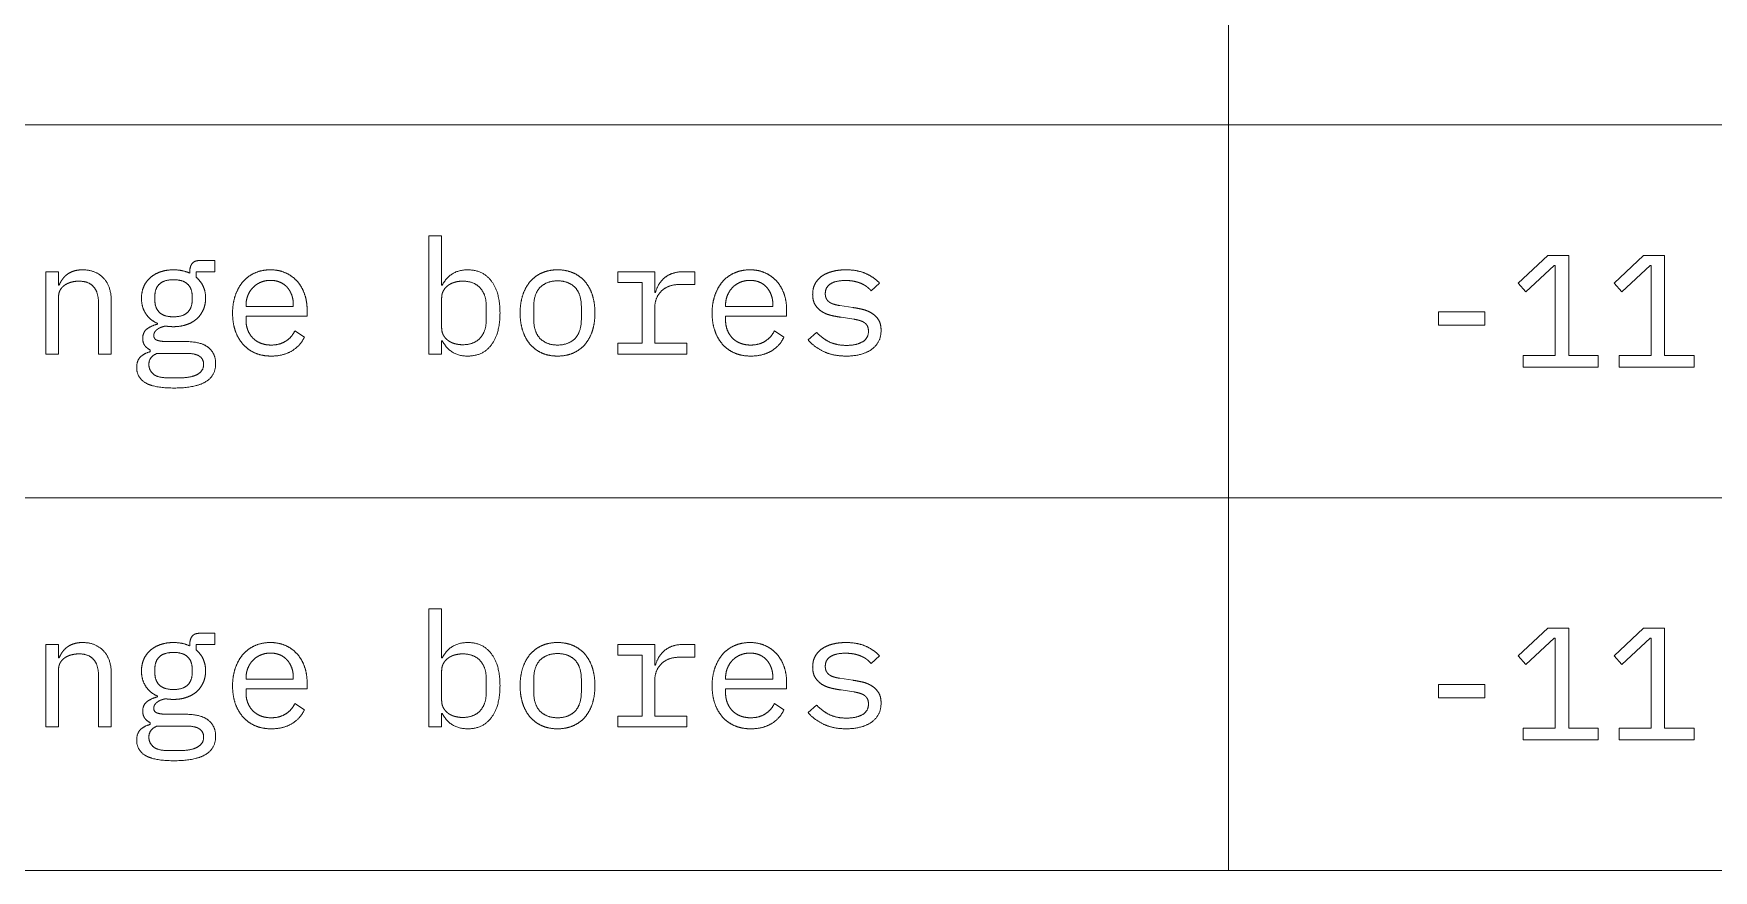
# Model space of a CAD drawing. Header units: millimetres. Extents: x 25 to 584, y 11 to 410.
# Drawn here: x 482.22 to 513.75, y 340 to 355.72 of the extents above; entities that cross this region are included whole.
import ezdxf

# ---------------------------------------------------------------- set-up
doc = ezdxf.new("R2010")
doc.units = ezdxf.units.MM
doc.layers.add('dims', color=7, linetype='Continuous', lineweight=5)

msp = doc.modelspace()

# ---------------------------------------------------------------- linework, layer by layer
at = {"layer": 'dims'}
for p, q in [((504.65, 340), (504.65, 410)), ((447.088, 354), (584, 354)), ((489.64, 351.916), (489.64, 349.696)), ((489.88, 351.916), (489.64, 351.916)), ((489.88, 350.992), (489.88, 351.916)), ((510.639, 351.547), (510.084, 351.028)), ((511.032, 351.547), (510.639, 351.547)), ((511.032, 349.672), (511.032, 351.547)), ((512.439, 351.547), (511.884, 351.028)), ((512.832, 351.547), (512.439, 351.547)), ((512.832, 349.672), (512.832, 351.547)), ((482.45, 351.244), (482.45, 349.696)), ((482.69, 351.244), (482.45, 351.244)), ((482.69, 350.992), (482.69, 351.244)), ((485.152, 351.244), (485.152, 351.217)), ((485.275, 351.244), (485.623, 351.244)), ((485.275, 351.139), (485.275, 351.244)), ((485.623, 351.454), (485.338, 351.454)), ((485.623, 351.244), (485.623, 351.454)), ((493.186, 351.244), (493.186, 351.04)), ((493.88, 351.244), (493.186, 351.244)), ((493.88, 350.854), (493.88, 351.244)), ((494.632, 351.244), (494.416, 351.244)), ((494.632, 351.004), (494.632, 351.244)), ((510.23, 350.869), (510.759, 351.361)), ((510.759, 351.361), (510.78, 351.361)), ((510.78, 351.361), (510.78, 349.672)), ((512.03, 350.869), (512.559, 351.361)), ((512.559, 351.361), (512.58, 351.361)), ((512.58, 351.361), (512.58, 349.672)), ((482.701, 350.992), (482.69, 350.992)), ((489.892, 350.992), (489.88, 350.992)), ((493.186, 351.04), (493.64, 351.04)), ((493.64, 351.04), (493.64, 349.9)), ((494.341, 351.004), (494.632, 351.004)), ((497.941, 350.884), (498.097, 351.031)), ((510.084, 351.028), (510.23, 350.869)), ((511.884, 351.028), (512.03, 350.869)), ((482.69, 349.696), (482.69, 350.77)), ((483.44, 350.647), (483.44, 349.696)), ((483.68, 349.696), (483.68, 350.689)), ((484.498, 350.704), (484.498, 350.791)), ((485.197, 350.791), (485.197, 350.704)), ((486.208, 350.59), (486.208, 350.611)), ((487.096, 350.59), (486.208, 350.59)), ((487.096, 350.623), (487.096, 350.59)), ((489.88, 350.191), (489.88, 350.749)), ((490.717, 350.602), (490.717, 350.338)), ((491.608, 350.359), (491.608, 350.581)), ((492.502, 350.581), (492.502, 350.359)), ((493.895, 350.854), (493.88, 350.854)), ((495.208, 350.59), (495.208, 350.611)), ((496.096, 350.59), (495.208, 350.59)), ((496.096, 350.623), (496.096, 350.59)), ((497.596, 350.572), (497.353, 350.608)), ((484.55, 350.272), (484.55, 350.26)), ((486.208, 350.41), (487.355, 350.41)), ((486.208, 350.338), (486.208, 350.41)), ((487.355, 350.41), (487.355, 350.524)), ((493.88, 349.9), (493.88, 350.569)), ((495.208, 350.41), (496.355, 350.41)), ((495.208, 350.338), (495.208, 350.41)), ((496.355, 350.41), (496.355, 350.524)), ((497.375, 350.389), (497.617, 350.353)), ((508.59, 350.491), (508.59, 350.239)), ((509.46, 350.491), (508.59, 350.491)), ((509.46, 350.239), (509.46, 350.491)), ((487.303, 350.017), (487.126, 350.137)), ((489.88, 349.948), (489.892, 349.948)), ((489.88, 349.696), (489.88, 349.948)), ((496.303, 350.017), (496.126, 350.137)), ((496.918, 350.104), (496.756, 349.963)), ((508.59, 350.239), (509.46, 350.239)), ((482.45, 349.696), (482.69, 349.696)), ((483.44, 349.696), (483.68, 349.696)), ((484.408, 349.777), (484.408, 349.741)), ((484.54, 349.711), (485.077, 349.711)), ((485.068, 349.933), (484.726, 349.933)), ((489.64, 349.696), (489.88, 349.696)), ((493.186, 349.9), (493.186, 349.696)), ((493.64, 349.9), (493.186, 349.9)), ((493.186, 349.696), (494.48, 349.696)), ((494.48, 349.9), (493.88, 349.9)), ((494.48, 349.696), (494.48, 349.9)), ((510.18, 349.672), (510.18, 349.453)), ((510.78, 349.672), (510.18, 349.672)), ((511.584, 349.672), (511.032, 349.672)), ((511.584, 349.453), (511.584, 349.672)), ((511.98, 349.672), (511.98, 349.453)), ((512.58, 349.672), (511.98, 349.672)), ((513.384, 349.672), (512.832, 349.672)), ((513.384, 349.453), (513.384, 349.672)), ((510.18, 349.453), (511.584, 349.453)), ((511.98, 349.453), (513.384, 349.453)), ((484.97, 349.252), (484.735, 349.252)), ((447.088, 347), (584, 347)), ((489.64, 344.916), (489.64, 342.696)), ((489.88, 344.916), (489.64, 344.916)), ((489.88, 343.992), (489.88, 344.916)), ((485.623, 344.454), (485.338, 344.454)), ((485.623, 344.244), (485.623, 344.454)), ((510.639, 344.547), (510.084, 344.028)), ((510.23, 343.869), (510.759, 344.361)), ((511.032, 344.547), (510.639, 344.547)), ((510.759, 344.361), (510.78, 344.361)), ((510.78, 344.361), (510.78, 342.672)), ((511.032, 342.672), (511.032, 344.547)), ((512.439, 344.547), (511.884, 344.028)), ((512.03, 343.869), (512.559, 344.361)), ((512.832, 344.547), (512.439, 344.547)), ((512.559, 344.361), (512.58, 344.361)), ((512.58, 344.361), (512.58, 342.672)), ((512.832, 342.672), (512.832, 344.547)), ((482.45, 344.244), (482.45, 342.696)), ((482.69, 344.244), (482.45, 344.244)), ((482.69, 343.992), (482.69, 344.244)), ((482.701, 343.992), (482.69, 343.992)), ((485.152, 344.244), (485.152, 344.217)), ((485.275, 344.244), (485.623, 344.244)), ((485.275, 344.139), (485.275, 344.244)), ((489.892, 343.992), (489.88, 343.992)), ((493.186, 344.244), (493.186, 344.04)), ((493.88, 344.244), (493.186, 344.244)), ((493.186, 344.04), (493.64, 344.04)), ((493.64, 344.04), (493.64, 342.9)), ((493.88, 343.854), (493.88, 344.244)), ((494.341, 344.004), (494.632, 344.004)), ((494.632, 344.244), (494.416, 344.244)), ((494.632, 344.004), (494.632, 344.244)), ((497.941, 343.884), (498.097, 344.031)), ((510.084, 344.028), (510.23, 343.869)), ((511.884, 344.028), (512.03, 343.869)), ((482.69, 342.696), (482.69, 343.77)), ((483.44, 343.647), (483.44, 342.696)), ((483.68, 342.696), (483.68, 343.689)), ((484.498, 343.704), (484.498, 343.791)), ((485.197, 343.791), (485.197, 343.704)), ((489.88, 343.191), (489.88, 343.749)), ((493.895, 343.854), (493.88, 343.854)), ((486.208, 343.59), (486.208, 343.611)), ((487.096, 343.59), (486.208, 343.59)), ((486.208, 343.41), (487.355, 343.41)), ((486.208, 343.338), (486.208, 343.41)), ((487.096, 343.623), (487.096, 343.59)), ((487.355, 343.41), (487.355, 343.524)), ((490.717, 343.602), (490.717, 343.338)), ((491.608, 343.359), (491.608, 343.581)), ((492.502, 343.581), (492.502, 343.359)), ((493.88, 342.9), (493.88, 343.569)), ((495.208, 343.59), (495.208, 343.611)), ((496.096, 343.59), (495.208, 343.59)), ((495.208, 343.41), (496.355, 343.41)), ((495.208, 343.338), (495.208, 343.41)), ((496.096, 343.623), (496.096, 343.59)), ((496.355, 343.41), (496.355, 343.524)), ((497.596, 343.572), (497.353, 343.608)), ((497.375, 343.389), (497.617, 343.353)), ((508.59, 343.491), (508.59, 343.239)), ((509.46, 343.491), (508.59, 343.491)), ((509.46, 343.239), (509.46, 343.491)), ((484.55, 343.272), (484.55, 343.26)), ((487.303, 343.017), (487.126, 343.137)), ((496.303, 343.017), (496.126, 343.137)), ((496.918, 343.104), (496.756, 342.963)), ((508.59, 343.239), (509.46, 343.239)), ((482.45, 342.696), (482.69, 342.696)), ((483.44, 342.696), (483.68, 342.696)), ((484.408, 342.777), (484.408, 342.741)), ((484.54, 342.711), (485.077, 342.711)), ((485.068, 342.933), (484.726, 342.933)), ((489.64, 342.696), (489.88, 342.696)), ((489.88, 342.948), (489.892, 342.948)), ((489.88, 342.696), (489.88, 342.948)), ((493.186, 342.9), (493.186, 342.696)), ((493.64, 342.9), (493.186, 342.9)), ((493.186, 342.696), (494.48, 342.696)), ((494.48, 342.9), (493.88, 342.9)), ((494.48, 342.696), (494.48, 342.9)), ((510.18, 342.672), (510.18, 342.453)), ((510.78, 342.672), (510.18, 342.672)), ((510.18, 342.453), (511.584, 342.453)), ((511.584, 342.672), (511.032, 342.672)), ((511.584, 342.453), (511.584, 342.672)), ((511.98, 342.672), (511.98, 342.453)), ((512.58, 342.672), (511.98, 342.672)), ((511.98, 342.453), (513.384, 342.453)), ((513.384, 342.672), (512.832, 342.672)), ((513.384, 342.453), (513.384, 342.672)), ((484.97, 342.252), (484.735, 342.252)), ((447.088, 340), (584, 340))]:
    msp.add_line(p, q, dxfattribs=at)
for points in [[(482.85, 351.193), (482.902, 351.232), (482.974, 351.256)], [(482.974, 351.256), (483.046, 351.28), (483.142, 351.28)], [(483.142, 351.28), (483.385, 351.28), (483.532, 351.125)], [(484.41, 351.131), (484.49, 351.202), (484.6, 351.241)], [(484.6, 351.241), (484.711, 351.28), (484.846, 351.28)], [(484.846, 351.28), (485.02, 351.28), (485.152, 351.217)], [(485.152, 351.244), (485.152, 351.334), (485.194, 351.394)], [(485.194, 351.394), (485.236, 351.454), (485.338, 351.454)], [(486.154, 351.059), (486.247, 351.166), (486.378, 351.223)], [(486.378, 351.223), (486.508, 351.28), (486.667, 351.28)], [(486.667, 351.28), (486.823, 351.28), (486.951, 351.223)], [(486.951, 351.223), (487.078, 351.166), (487.168, 351.065)], [(489.892, 350.992), (490.042, 351.28), (490.37, 351.28)], [(490.37, 351.28), (490.655, 351.28), (490.815, 351.067)], [(491.541, 351.059), (491.632, 351.166), (491.763, 351.223)], [(491.763, 351.223), (491.893, 351.28), (492.055, 351.28)], [(492.055, 351.28), (492.217, 351.28), (492.348, 351.223)], [(492.348, 351.223), (492.478, 351.166), (492.57, 351.059)], [(494.076, 351.14), (494.21, 351.244), (494.416, 351.244)], [(495.154, 351.059), (495.247, 351.166), (495.378, 351.223)], [(495.378, 351.223), (495.508, 351.28), (495.667, 351.28)], [(495.667, 351.28), (495.823, 351.28), (495.951, 351.223)], [(495.951, 351.223), (496.078, 351.166), (496.168, 351.065)], [(497.02, 351.164), (497.105, 351.223), (497.219, 351.251)], [(497.219, 351.251), (497.332, 351.28), (497.467, 351.28)], [(497.467, 351.28), (497.677, 351.28), (497.832, 351.214)], [(497.832, 351.214), (497.986, 351.148), (498.097, 351.031)], [(482.722, 350.902), (482.69, 350.845), (482.69, 350.77)], [(482.701, 350.992), (482.725, 351.049), (482.761, 351.101)], [(482.809, 350.995), (482.755, 350.959), (482.722, 350.902)], [(482.761, 351.101), (482.797, 351.154), (482.85, 351.193)], [(482.932, 351.049), (482.863, 351.031), (482.809, 350.995)], [(483.073, 351.067), (483.001, 351.067), (482.932, 351.049)], [(483.346, 350.963), (483.253, 351.067), (483.073, 351.067)], [(483.44, 350.647), (483.44, 350.86), (483.346, 350.963)], [(483.532, 351.125), (483.68, 350.971), (483.68, 350.689)], [(484.246, 350.746), (484.246, 350.863), (484.288, 350.962)], [(484.288, 350.962), (484.33, 351.061), (484.41, 351.131)], [(484.582, 351.011), (484.498, 350.929), (484.498, 350.791)], [(484.846, 351.094), (484.666, 351.094), (484.582, 351.011)], [(485.112, 351.011), (485.026, 351.094), (484.846, 351.094)], [(485.197, 350.791), (485.197, 350.929), (485.112, 351.011)], [(485.275, 351.139), (485.36, 351.067), (485.405, 350.968)], [(485.405, 350.968), (485.45, 350.869), (485.45, 350.746)], [(486.009, 350.803), (486.061, 350.953), (486.154, 351.059)], [(486.339, 350.947), (486.277, 350.884), (486.243, 350.798)], [(486.484, 351.046), (486.4, 351.01), (486.339, 350.947)], [(486.667, 351.082), (486.568, 351.082), (486.484, 351.046)], [(486.843, 351.049), (486.763, 351.082), (486.667, 351.082)], [(486.978, 350.954), (486.922, 351.016), (486.843, 351.049)], [(487.065, 350.809), (487.033, 350.893), (486.978, 350.954)], [(487.168, 351.065), (487.258, 350.965), (487.306, 350.827)], [(489.997, 350.984), (489.943, 350.944), (489.912, 350.885)], [(490.123, 351.046), (490.051, 351.025), (489.997, 350.984)], [(490.276, 351.067), (490.195, 351.067), (490.123, 351.046)], [(490.602, 350.939), (490.486, 351.067), (490.276, 351.067)], [(490.717, 350.602), (490.717, 350.812), (490.602, 350.939)], [(490.815, 351.067), (490.975, 350.854), (490.975, 350.47)], [(491.401, 350.803), (491.45, 350.953), (491.541, 351.059)], [(491.731, 350.953), (491.608, 350.833), (491.608, 350.581)], [(492.055, 351.073), (491.855, 351.073), (491.731, 350.953)], [(492.379, 350.953), (492.256, 351.073), (492.055, 351.073)], [(492.502, 350.581), (492.502, 350.833), (492.379, 350.953)], [(492.57, 351.059), (492.661, 350.953), (492.709, 350.803)], [(493.895, 350.854), (493.942, 351.037), (494.076, 351.14)], [(494.341, 351.004), (494.135, 351.004), (494.007, 350.884)], [(495.009, 350.803), (495.061, 350.953), (495.154, 351.059)], [(495.339, 350.947), (495.277, 350.884), (495.243, 350.798)], [(495.484, 351.046), (495.4, 351.01), (495.339, 350.947)], [(495.667, 351.082), (495.568, 351.082), (495.484, 351.046)], [(495.843, 351.049), (495.763, 351.082), (495.667, 351.082)], [(495.978, 350.954), (495.922, 351.016), (495.843, 351.049)], [(496.065, 350.809), (496.033, 350.893), (495.978, 350.954)], [(496.168, 351.065), (496.258, 350.965), (496.306, 350.827)], [(496.843, 350.818), (496.843, 350.935), (496.89, 351.02)], [(496.89, 351.02), (496.936, 351.106), (497.02, 351.164)], [(497.178, 351.016), (497.08, 350.953), (497.08, 350.833)], [(497.458, 351.079), (497.275, 351.079), (497.178, 351.016)], [(497.638, 351.061), (497.56, 351.079), (497.458, 351.079)], [(497.775, 351.014), (497.716, 351.043), (497.638, 351.061)], [(497.874, 350.951), (497.833, 350.986), (497.775, 351.014)], [(497.941, 350.884), (497.915, 350.917), (497.874, 350.951)], [(484.326, 350.458), (484.246, 350.581), (484.246, 350.746)], [(484.498, 350.704), (484.498, 350.566), (484.582, 350.482)], [(485.112, 350.482), (485.197, 350.566), (485.197, 350.704)], [(485.45, 350.746), (485.45, 350.629), (485.406, 350.53)], [(485.956, 350.467), (485.956, 350.653), (486.009, 350.803)], [(486.243, 350.798), (486.208, 350.713), (486.208, 350.611)], [(487.096, 350.623), (487.096, 350.725), (487.065, 350.809)], [(487.306, 350.827), (487.355, 350.689), (487.355, 350.524)], [(489.912, 350.885), (489.88, 350.827), (489.88, 350.749)], [(491.353, 350.47), (491.353, 350.653), (491.401, 350.803)], [(492.709, 350.803), (492.757, 350.653), (492.757, 350.47)], [(494.007, 350.884), (493.88, 350.764), (493.88, 350.569)], [(494.956, 350.467), (494.956, 350.653), (495.009, 350.803)], [(495.243, 350.798), (495.208, 350.713), (495.208, 350.611)], [(496.096, 350.623), (496.096, 350.725), (496.065, 350.809)], [(496.306, 350.827), (496.355, 350.689), (496.355, 350.524)], [(496.896, 350.614), (496.843, 350.692), (496.843, 350.818)], [(497.026, 350.489), (496.948, 350.536), (496.896, 350.614)], [(497.08, 350.833), (497.08, 350.773), (497.103, 350.732)], [(497.103, 350.732), (497.125, 350.692), (497.164, 350.668)], [(497.164, 350.668), (497.203, 350.644), (497.253, 350.63)], [(497.253, 350.63), (497.302, 350.617), (497.353, 350.608)], [(484.55, 350.272), (484.405, 350.335), (484.326, 350.458)], [(484.35, 350.17), (484.43, 350.23), (484.55, 350.26)], [(484.582, 350.482), (484.666, 350.398), (484.846, 350.398)], [(484.846, 350.398), (485.026, 350.398), (485.112, 350.482)], [(485.284, 350.36), (485.206, 350.29), (485.094, 350.251)], [(485.406, 350.53), (485.362, 350.431), (485.284, 350.36)], [(486.007, 350.135), (485.956, 350.284), (485.956, 350.467)], [(486.208, 350.338), (486.208, 350.236), (486.241, 350.149)], [(490.602, 350), (490.717, 350.128), (490.717, 350.338)], [(490.975, 350.47), (490.975, 350.086), (490.815, 349.873)], [(491.401, 350.135), (491.353, 350.284), (491.353, 350.47)], [(491.608, 350.359), (491.608, 350.107), (491.731, 349.987)], [(492.379, 349.987), (492.502, 350.107), (492.502, 350.359)], [(492.757, 350.47), (492.757, 350.284), (492.709, 350.135)], [(495.007, 350.135), (494.956, 350.284), (494.956, 350.467)], [(495.208, 350.338), (495.208, 350.236), (495.241, 350.149)], [(497.199, 350.422), (497.105, 350.443), (497.026, 350.489)], [(497.375, 350.389), (497.293, 350.401), (497.199, 350.422)], [(497.596, 350.572), (497.68, 350.56), (497.773, 350.539)], [(497.719, 350.33), (497.671, 350.344), (497.617, 350.353)], [(497.806, 350.293), (497.767, 350.317), (497.719, 350.33)], [(497.773, 350.539), (497.866, 350.518), (497.944, 350.471)], [(497.868, 350.228), (497.845, 350.269), (497.806, 350.293)], [(497.944, 350.471), (498.022, 350.425), (498.075, 350.347)], [(498.075, 350.347), (498.127, 350.269), (498.127, 350.143)], [(484.27, 349.99), (484.27, 350.11), (484.35, 350.17)], [(484.306, 349.861), (484.27, 349.912), (484.27, 349.99)], [(484.498, 350.116), (484.477, 350.086), (484.477, 350.047)], [(484.477, 350.047), (484.477, 349.978), (484.546, 349.955)], [(484.552, 350.168), (484.52, 350.146), (484.498, 350.116)], [(484.546, 349.955), (484.615, 349.933), (484.726, 349.933)], [(484.624, 350.204), (484.585, 350.191), (484.552, 350.168)], [(484.7, 350.224), (484.663, 350.218), (484.624, 350.204)], [(484.771, 350.215), (484.735, 350.218), (484.7, 350.224)], [(484.846, 350.212), (484.807, 350.212), (484.771, 350.215)], [(485.094, 350.251), (484.981, 350.212), (484.846, 350.212)], [(486.153, 349.88), (486.058, 349.987), (486.007, 350.135)], [(486.241, 350.149), (486.275, 350.062), (486.336, 349.999)], [(486.336, 349.999), (486.397, 349.936), (486.486, 349.901)], [(486.952, 349.939), (487.066, 350.011), (487.126, 350.137)], [(487.303, 350.017), (487.235, 349.861), (487.074, 349.76)], [(489.88, 350.191), (489.88, 350.113), (489.912, 350.054)], [(490.37, 349.66), (490.042, 349.66), (489.892, 349.948)], [(489.912, 350.054), (489.943, 349.996), (489.997, 349.955)], [(489.997, 349.955), (490.051, 349.915), (490.123, 349.894)], [(490.276, 349.873), (490.486, 349.873), (490.602, 350)], [(491.541, 349.88), (491.45, 349.987), (491.401, 350.135)], [(491.731, 349.987), (491.855, 349.867), (492.055, 349.867)], [(492.055, 349.867), (492.256, 349.867), (492.379, 349.987)], [(492.709, 350.135), (492.661, 349.987), (492.57, 349.88)], [(495.153, 349.88), (495.058, 349.987), (495.007, 350.135)], [(495.241, 350.149), (495.275, 350.062), (495.336, 349.999)], [(495.336, 349.999), (495.397, 349.936), (495.486, 349.901)], [(495.952, 349.939), (496.066, 350.011), (496.126, 350.137)], [(496.303, 350.017), (496.235, 349.861), (496.074, 349.76)], [(497.055, 349.743), (496.88, 349.825), (496.756, 349.963)], [(496.918, 350.104), (497.03, 349.987), (497.161, 349.924)], [(497.775, 349.925), (497.89, 349.99), (497.89, 350.128)], [(497.89, 350.128), (497.89, 350.188), (497.868, 350.228)], [(498.127, 350.143), (498.127, 349.912), (497.949, 349.786)], [(484.156, 349.444), (484.156, 349.57), (484.222, 349.639)], [(484.222, 349.639), (484.288, 349.708), (484.408, 349.741)], [(484.408, 349.777), (484.342, 349.81), (484.306, 349.861)], [(484.54, 349.711), (484.385, 349.648), (484.385, 349.501)], [(485.068, 349.933), (485.368, 349.933), (485.503, 349.82)], [(485.338, 349.655), (485.263, 349.711), (485.077, 349.711)], [(485.413, 349.507), (485.413, 349.6), (485.338, 349.655)], [(485.503, 349.82), (485.638, 349.708), (485.638, 349.519)], [(486.381, 349.717), (486.247, 349.774), (486.153, 349.88)], [(486.682, 349.66), (486.515, 349.66), (486.381, 349.717)], [(486.486, 349.901), (486.575, 349.867), (486.682, 349.867)], [(486.682, 349.867), (486.838, 349.867), (486.952, 349.939)], [(487.074, 349.76), (486.913, 349.66), (486.682, 349.66)], [(490.123, 349.894), (490.195, 349.873), (490.276, 349.873)], [(490.815, 349.873), (490.655, 349.66), (490.37, 349.66)], [(491.763, 349.717), (491.632, 349.774), (491.541, 349.88)], [(492.055, 349.66), (491.893, 349.66), (491.763, 349.717)], [(492.348, 349.717), (492.217, 349.66), (492.055, 349.66)], [(492.57, 349.88), (492.478, 349.774), (492.348, 349.717)], [(495.381, 349.717), (495.247, 349.774), (495.153, 349.88)], [(495.682, 349.66), (495.515, 349.66), (495.381, 349.717)], [(495.486, 349.901), (495.575, 349.867), (495.682, 349.867)], [(495.682, 349.867), (495.838, 349.867), (495.952, 349.939)], [(496.074, 349.76), (495.913, 349.66), (495.682, 349.66)], [(497.473, 349.66), (497.23, 349.66), (497.055, 349.743)], [(497.161, 349.924), (497.293, 349.861), (497.48, 349.861)], [(497.949, 349.786), (497.77, 349.66), (497.473, 349.66)], [(497.48, 349.861), (497.66, 349.861), (497.775, 349.925)], [(484.32, 349.159), (484.156, 349.258), (484.156, 349.444)], [(484.385, 349.501), (484.385, 349.399), (484.465, 349.325)], [(484.465, 349.325), (484.546, 349.252), (484.735, 349.252)], [(484.97, 349.252), (485.18, 349.252), (485.296, 349.316)], [(485.296, 349.316), (485.413, 349.381), (485.413, 349.507)], [(485.638, 349.519), (485.638, 349.285), (485.443, 349.173)], [(484.858, 349.06), (484.483, 349.06), (484.32, 349.159)], [(485.443, 349.173), (485.248, 349.06), (484.858, 349.06)], [(482.974, 344.256), (483.046, 344.28), (483.142, 344.28)], [(483.142, 344.28), (483.385, 344.28), (483.532, 344.125)], [(484.6, 344.241), (484.711, 344.28), (484.846, 344.28)], [(484.846, 344.28), (485.02, 344.28), (485.152, 344.217)], [(485.152, 344.244), (485.152, 344.334), (485.194, 344.394)], [(485.194, 344.394), (485.236, 344.454), (485.338, 344.454)], [(486.378, 344.223), (486.508, 344.28), (486.667, 344.28)], [(486.667, 344.28), (486.823, 344.28), (486.951, 344.223)], [(489.892, 343.992), (490.042, 344.28), (490.37, 344.28)], [(490.37, 344.28), (490.655, 344.28), (490.815, 344.067)], [(491.763, 344.223), (491.893, 344.28), (492.055, 344.28)], [(492.055, 344.28), (492.217, 344.28), (492.348, 344.223)], [(495.378, 344.223), (495.508, 344.28), (495.667, 344.28)], [(495.667, 344.28), (495.823, 344.28), (495.951, 344.223)], [(497.219, 344.251), (497.332, 344.28), (497.467, 344.28)], [(497.467, 344.28), (497.677, 344.28), (497.832, 344.214)], [(482.701, 343.992), (482.725, 344.049), (482.761, 344.101)], [(482.809, 343.995), (482.755, 343.959), (482.722, 343.902)], [(482.761, 344.101), (482.797, 344.154), (482.85, 344.193)], [(482.932, 344.049), (482.863, 344.031), (482.809, 343.995)], [(482.85, 344.193), (482.902, 344.232), (482.974, 344.256)], [(483.073, 344.067), (483.001, 344.067), (482.932, 344.049)], [(483.346, 343.963), (483.253, 344.067), (483.073, 344.067)], [(483.44, 343.647), (483.44, 343.86), (483.346, 343.963)], [(483.532, 344.125), (483.68, 343.971), (483.68, 343.689)], [(484.246, 343.746), (484.246, 343.863), (484.288, 343.962)], [(484.288, 343.962), (484.33, 344.061), (484.41, 344.131)], [(484.41, 344.131), (484.49, 344.202), (484.6, 344.241)], [(484.582, 344.011), (484.498, 343.929), (484.498, 343.791)], [(484.846, 344.094), (484.666, 344.094), (484.582, 344.011)], [(485.112, 344.011), (485.026, 344.094), (484.846, 344.094)], [(485.197, 343.791), (485.197, 343.929), (485.112, 344.011)], [(485.275, 344.139), (485.36, 344.067), (485.405, 343.968)], [(485.405, 343.968), (485.45, 343.869), (485.45, 343.746)], [(486.009, 343.803), (486.061, 343.953), (486.154, 344.059)], [(486.154, 344.059), (486.247, 344.166), (486.378, 344.223)], [(486.484, 344.046), (486.4, 344.01), (486.339, 343.947)], [(486.667, 344.082), (486.568, 344.082), (486.484, 344.046)], [(486.843, 344.049), (486.763, 344.082), (486.667, 344.082)], [(486.978, 343.954), (486.922, 344.016), (486.843, 344.049)], [(486.951, 344.223), (487.078, 344.166), (487.168, 344.065)], [(487.065, 343.809), (487.033, 343.893), (486.978, 343.954)], [(487.168, 344.065), (487.258, 343.965), (487.306, 343.827)], [(489.997, 343.984), (489.943, 343.944), (489.912, 343.885)], [(490.123, 344.046), (490.051, 344.025), (489.997, 343.984)], [(490.276, 344.067), (490.195, 344.067), (490.123, 344.046)], [(490.602, 343.939), (490.486, 344.067), (490.276, 344.067)], [(490.815, 344.067), (490.975, 343.854), (490.975, 343.47)], [(491.401, 343.803), (491.45, 343.953), (491.541, 344.059)], [(491.541, 344.059), (491.632, 344.166), (491.763, 344.223)], [(492.055, 344.073), (491.855, 344.073), (491.731, 343.953)], [(492.379, 343.953), (492.256, 344.073), (492.055, 344.073)], [(492.348, 344.223), (492.478, 344.166), (492.57, 344.059)], [(492.57, 344.059), (492.661, 343.953), (492.709, 343.803)], [(493.895, 343.854), (493.942, 344.037), (494.076, 344.14)], [(494.341, 344.004), (494.135, 344.004), (494.007, 343.884)], [(494.076, 344.14), (494.21, 344.244), (494.416, 344.244)], [(495.009, 343.803), (495.061, 343.953), (495.154, 344.059)], [(495.154, 344.059), (495.247, 344.166), (495.378, 344.223)], [(495.484, 344.046), (495.4, 344.01), (495.339, 343.947)], [(495.667, 344.082), (495.568, 344.082), (495.484, 344.046)], [(495.843, 344.049), (495.763, 344.082), (495.667, 344.082)], [(495.978, 343.954), (495.922, 344.016), (495.843, 344.049)], [(495.951, 344.223), (496.078, 344.166), (496.168, 344.065)], [(496.065, 343.809), (496.033, 343.893), (495.978, 343.954)], [(496.168, 344.065), (496.258, 343.965), (496.306, 343.827)], [(496.843, 343.818), (496.843, 343.935), (496.89, 344.02)], [(496.89, 344.02), (496.936, 344.106), (497.02, 344.164)], [(497.02, 344.164), (497.105, 344.223), (497.219, 344.251)], [(497.178, 344.016), (497.08, 343.953), (497.08, 343.833)], [(497.458, 344.079), (497.275, 344.079), (497.178, 344.016)], [(497.638, 344.061), (497.56, 344.079), (497.458, 344.079)], [(497.775, 344.014), (497.716, 344.043), (497.638, 344.061)], [(497.874, 343.951), (497.833, 343.986), (497.775, 344.014)], [(497.832, 344.214), (497.986, 344.148), (498.097, 344.031)], [(482.722, 343.902), (482.69, 343.845), (482.69, 343.77)], [(484.326, 343.458), (484.246, 343.581), (484.246, 343.746)], [(484.498, 343.704), (484.498, 343.566), (484.582, 343.482)], [(485.112, 343.482), (485.197, 343.566), (485.197, 343.704)], [(485.45, 343.746), (485.45, 343.629), (485.406, 343.53)], [(485.956, 343.467), (485.956, 343.653), (486.009, 343.803)], [(486.243, 343.798), (486.208, 343.713), (486.208, 343.611)], [(486.339, 343.947), (486.277, 343.884), (486.243, 343.798)], [(487.096, 343.623), (487.096, 343.725), (487.065, 343.809)], [(487.306, 343.827), (487.355, 343.689), (487.355, 343.524)], [(489.912, 343.885), (489.88, 343.827), (489.88, 343.749)], [(490.717, 343.602), (490.717, 343.812), (490.602, 343.939)], [(491.353, 343.47), (491.353, 343.653), (491.401, 343.803)], [(491.731, 343.953), (491.608, 343.833), (491.608, 343.581)], [(492.502, 343.581), (492.502, 343.833), (492.379, 343.953)], [(492.709, 343.803), (492.757, 343.653), (492.757, 343.47)], [(494.007, 343.884), (493.88, 343.764), (493.88, 343.569)], [(494.956, 343.467), (494.956, 343.653), (495.009, 343.803)], [(495.243, 343.798), (495.208, 343.713), (495.208, 343.611)], [(495.339, 343.947), (495.277, 343.884), (495.243, 343.798)], [(496.096, 343.623), (496.096, 343.725), (496.065, 343.809)], [(496.306, 343.827), (496.355, 343.689), (496.355, 343.524)], [(496.896, 343.614), (496.843, 343.692), (496.843, 343.818)], [(497.08, 343.833), (497.08, 343.773), (497.103, 343.732)], [(497.103, 343.732), (497.125, 343.692), (497.164, 343.668)], [(497.164, 343.668), (497.203, 343.644), (497.253, 343.63)], [(497.941, 343.884), (497.915, 343.917), (497.874, 343.951)], [(484.55, 343.272), (484.405, 343.335), (484.326, 343.458)], [(484.582, 343.482), (484.666, 343.398), (484.846, 343.398)], [(484.846, 343.398), (485.026, 343.398), (485.112, 343.482)], [(485.284, 343.36), (485.206, 343.29), (485.094, 343.251)], [(485.406, 343.53), (485.362, 343.431), (485.284, 343.36)], [(486.007, 343.135), (485.956, 343.284), (485.956, 343.467)], [(486.208, 343.338), (486.208, 343.236), (486.241, 343.149)], [(490.602, 343), (490.717, 343.128), (490.717, 343.338)], [(490.975, 343.47), (490.975, 343.086), (490.815, 342.873)], [(491.401, 343.135), (491.353, 343.284), (491.353, 343.47)], [(491.608, 343.359), (491.608, 343.107), (491.731, 342.987)], [(492.379, 342.987), (492.502, 343.107), (492.502, 343.359)], [(492.757, 343.47), (492.757, 343.284), (492.709, 343.135)], [(495.007, 343.135), (494.956, 343.284), (494.956, 343.467)], [(495.208, 343.338), (495.208, 343.236), (495.241, 343.149)], [(497.026, 343.489), (496.948, 343.536), (496.896, 343.614)], [(497.199, 343.422), (497.105, 343.443), (497.026, 343.489)], [(497.375, 343.389), (497.293, 343.401), (497.199, 343.422)], [(497.253, 343.63), (497.302, 343.617), (497.353, 343.608)], [(497.596, 343.572), (497.68, 343.56), (497.773, 343.539)], [(497.719, 343.33), (497.671, 343.344), (497.617, 343.353)], [(497.806, 343.293), (497.767, 343.317), (497.719, 343.33)], [(497.773, 343.539), (497.866, 343.518), (497.944, 343.471)], [(497.944, 343.471), (498.022, 343.425), (498.075, 343.347)], [(498.075, 343.347), (498.127, 343.269), (498.127, 343.143)], [(484.27, 342.99), (484.27, 343.11), (484.35, 343.17)], [(484.35, 343.17), (484.43, 343.23), (484.55, 343.26)], [(484.498, 343.116), (484.477, 343.086), (484.477, 343.047)], [(484.477, 343.047), (484.477, 342.978), (484.546, 342.955)], [(484.552, 343.168), (484.52, 343.146), (484.498, 343.116)], [(484.624, 343.204), (484.585, 343.191), (484.552, 343.168)], [(484.7, 343.224), (484.663, 343.218), (484.624, 343.204)], [(484.771, 343.215), (484.735, 343.218), (484.7, 343.224)], [(484.846, 343.212), (484.807, 343.212), (484.771, 343.215)], [(485.094, 343.251), (484.981, 343.212), (484.846, 343.212)], [(486.153, 342.88), (486.058, 342.987), (486.007, 343.135)], [(486.241, 343.149), (486.275, 343.062), (486.336, 342.999)], [(486.952, 342.939), (487.066, 343.011), (487.126, 343.137)], [(487.303, 343.017), (487.235, 342.861), (487.074, 342.76)], [(489.88, 343.191), (489.88, 343.113), (489.912, 343.054)], [(489.912, 343.054), (489.943, 342.996), (489.997, 342.955)], [(491.541, 342.88), (491.45, 342.987), (491.401, 343.135)], [(492.709, 343.135), (492.661, 342.987), (492.57, 342.88)], [(495.153, 342.88), (495.058, 342.987), (495.007, 343.135)], [(495.241, 343.149), (495.275, 343.062), (495.336, 342.999)], [(495.952, 342.939), (496.066, 343.011), (496.126, 343.137)], [(496.303, 343.017), (496.235, 342.861), (496.074, 342.76)], [(496.918, 343.104), (497.03, 342.987), (497.161, 342.924)], [(497.775, 342.925), (497.89, 342.99), (497.89, 343.128)], [(497.868, 343.228), (497.845, 343.269), (497.806, 343.293)], [(497.89, 343.128), (497.89, 343.188), (497.868, 343.228)], [(498.127, 343.143), (498.127, 342.912), (497.949, 342.786)], [(484.222, 342.639), (484.288, 342.708), (484.408, 342.741)], [(484.306, 342.861), (484.27, 342.912), (484.27, 342.99)], [(484.408, 342.777), (484.342, 342.81), (484.306, 342.861)], [(484.54, 342.711), (484.385, 342.648), (484.385, 342.501)], [(484.546, 342.955), (484.615, 342.933), (484.726, 342.933)], [(485.068, 342.933), (485.368, 342.933), (485.503, 342.82)], [(485.338, 342.655), (485.263, 342.711), (485.077, 342.711)], [(485.503, 342.82), (485.638, 342.708), (485.638, 342.519)], [(486.381, 342.717), (486.247, 342.774), (486.153, 342.88)], [(486.336, 342.999), (486.397, 342.936), (486.486, 342.901)], [(486.682, 342.66), (486.515, 342.66), (486.381, 342.717)], [(486.486, 342.901), (486.575, 342.867), (486.682, 342.867)], [(486.682, 342.867), (486.838, 342.867), (486.952, 342.939)], [(487.074, 342.76), (486.913, 342.66), (486.682, 342.66)], [(490.37, 342.66), (490.042, 342.66), (489.892, 342.948)], [(489.997, 342.955), (490.051, 342.915), (490.123, 342.894)], [(490.123, 342.894), (490.195, 342.873), (490.276, 342.873)], [(490.276, 342.873), (490.486, 342.873), (490.602, 343)], [(490.815, 342.873), (490.655, 342.66), (490.37, 342.66)], [(491.763, 342.717), (491.632, 342.774), (491.541, 342.88)], [(491.731, 342.987), (491.855, 342.867), (492.055, 342.867)], [(492.055, 342.66), (491.893, 342.66), (491.763, 342.717)], [(492.055, 342.867), (492.256, 342.867), (492.379, 342.987)], [(492.348, 342.717), (492.217, 342.66), (492.055, 342.66)], [(492.57, 342.88), (492.478, 342.774), (492.348, 342.717)], [(495.381, 342.717), (495.247, 342.774), (495.153, 342.88)], [(495.336, 342.999), (495.397, 342.936), (495.486, 342.901)], [(495.682, 342.66), (495.515, 342.66), (495.381, 342.717)], [(495.486, 342.901), (495.575, 342.867), (495.682, 342.867)], [(495.682, 342.867), (495.838, 342.867), (495.952, 342.939)], [(496.074, 342.76), (495.913, 342.66), (495.682, 342.66)], [(497.055, 342.743), (496.88, 342.825), (496.756, 342.963)], [(497.473, 342.66), (497.23, 342.66), (497.055, 342.743)], [(497.161, 342.924), (497.293, 342.861), (497.48, 342.861)], [(497.949, 342.786), (497.77, 342.66), (497.473, 342.66)], [(497.48, 342.861), (497.66, 342.861), (497.775, 342.925)], [(484.156, 342.444), (484.156, 342.57), (484.222, 342.639)], [(484.32, 342.159), (484.156, 342.258), (484.156, 342.444)], [(484.385, 342.501), (484.385, 342.399), (484.465, 342.325)], [(485.296, 342.316), (485.413, 342.381), (485.413, 342.507)], [(485.413, 342.507), (485.413, 342.6), (485.338, 342.655)], [(485.638, 342.519), (485.638, 342.285), (485.443, 342.173)], [(484.858, 342.06), (484.483, 342.06), (484.32, 342.159)], [(484.465, 342.325), (484.546, 342.252), (484.735, 342.252)], [(485.443, 342.173), (485.248, 342.06), (484.858, 342.06)], [(484.97, 342.252), (485.18, 342.252), (485.296, 342.316)]]:
    msp.add_open_spline(points, degree=2, dxfattribs=at)

doc.saveas('drawing.dxf')
